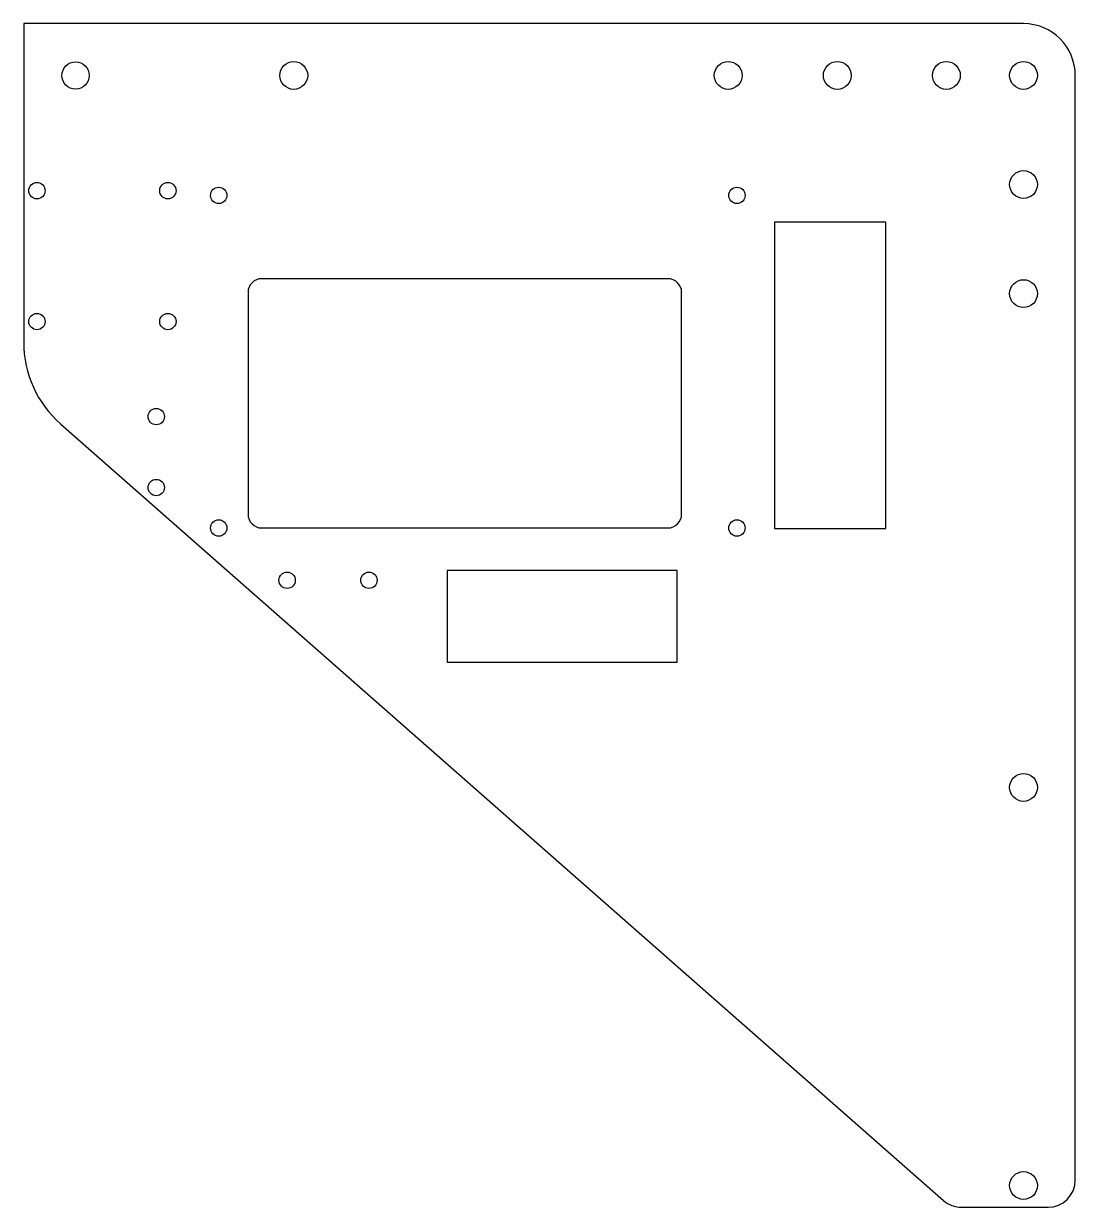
# Model space of a CAD drawing. Header units: millimetres. Extents: x -183 to 10, y -420 to -203.
import ezdxf

# ---------------------------------------------------------------- set-up
doc = ezdxf.new("R2010")
doc.units = ezdxf.units.MM
doc.layers.get('0').update_dxf_attribs({"linetype": 'CONTINUOUS'})

msp = doc.modelspace()

# ---------------------------------------------------------------- linework, layer by layer
for p, q in [((0, -202.93), (-183.3, -202.93)), ((-183.3, -202.93), (-183.3, -261.36)), ((9.5, -415), (9.5, -212.43)), ((-176.51, -276.37), (-14.65, -418.75)), ((-11.35, -420), (4.5, -420))]:
    msp.add_line(p, q)
for points in [[(-25.27, -295.51), (-25.27, -239.33), (-45.67, -239.33), (-45.67, -295.51)], [(-63.47, -303.21), (-105.69, -303.21), (-105.69, -320), (-63.47, -320)]]:
    msp.add_lwpolyline(points, close=True)
msp.add_lwpolyline([(-62.68, -292.91), (-62.68, -252.2, 0.414214), (-65.18, -249.7), (-139.67, -249.7, 0.414214), (-142.17, -252.2), (-142.17, -292.91, 0.414214), (-139.67, -295.41), (-65.18, -295.41, 0.414214)], format="xyb", close=True)
for centre, radius in [((-173.78, -212.43), 2.5), ((-133.78, -212.43), 2.55), ((-54.14, -212.43), 2.55), ((-34.14, -212.43), 2.55), ((-14.14, -212.43), 2.55), ((0, -212.43), 2.55), ((0, -232.43), 2.55), ((-180.87, -233.56), 1.5), ((-156.87, -233.56), 1.5), ((-147.54, -234.42), 1.5), ((-52.54, -234.42), 1.5), ((0, -252.43), 2.55), ((-180.87, -257.56), 1.5), ((-156.87, -257.56), 1.5), ((-159, -275), 1.5), ((-159, -288), 1.5), ((-147.54, -295.42), 1.5), ((-52.54, -295.42), 1.5), ((-135, -305), 1.5), ((-120, -305), 1.5), ((0, -343), 2.55), ((0, -416), 2.55)]:
    msp.add_circle(centre, radius)
for centre, radius, start, end in [((0, -212.43), 9.5, 0, 90), ((-163.3, -261.36), 20, 180, 228.6635), ((4.5, -415), 5, -90, 0), ((-11.35, -415), 5, 228.6635, 270)]:
    msp.add_arc(centre, radius, start, end)

doc.saveas('drawing.dxf')
